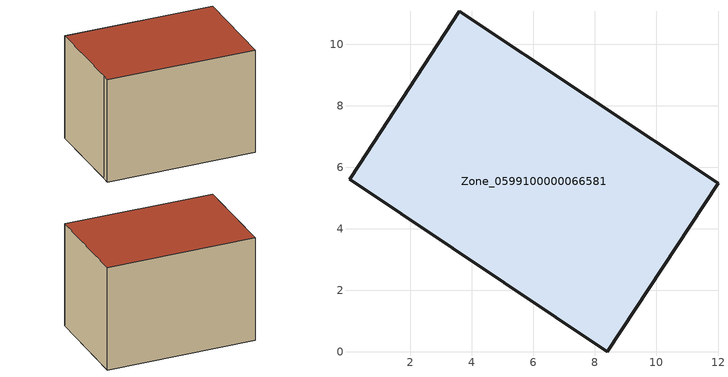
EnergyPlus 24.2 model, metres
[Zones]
Zone_0599100000066581
 floor ground (C_G): 8.41,0 0.02,5.62 0.33,6.08 3.58,11.08 12,5.48 z2.56
 wall outside (C_F): 12,5.48 3.58,11.08 0.33,6.08 0.02,5.62 8.41,0 12,5.48 z2.56:9.78
 roof outside (C_R): 0.02,5.62 8.41,0 12,5.48 3.58,11.08 0.33,6.08 z9.78
[BUILDING]
Pand.0599100000066581: North Axis=0; Terrain=City; Loads Convergence Tolerance Value=0.04; Temperature Convergence Tolerance Value=0.4; Solar Distribution=FullExterior; Maximum Number of Warmup Days=25; Minimum Number of Warmup Days=1
[Site:Location]
Rotterdam.The.Hague.AP_ZH_NLD Design_Conditions: Latitude=51.96; Longitude=4.45; Time Zone=1; Elevation=-4.5
[SITE:GROUNDTEMPERATURE:BUILDINGSURFACE]
18, 18, 18, 18, 18, 18, 18, 18, 18, 18, 18, 18
[MATERIAL] Thermal Absorptance=0.9; Solar Absorptance=0.7; Visible Absorptance=0.7
Name | Roughness | Thickness | Conductivity | Density | Specific Heat
G.TI.1946-1964 | MediumSmooth | 0.15 | 1 | 540 | 1210
F.TI.1946-1964 | Rough | 0.3 | 0.857143 | 1920 | 840
R.TI.1946-1964 | MediumRough | 0.2 | 0.277778 | 1500 | 1000
[CONSTRUCTION]
C_G: G.TI.1946-1964
C_F: F.TI.1946-1964
C_R: R.TI.1946-1964
[ZONE]
Zone_0599100000066581: Type=1; Multiplier=1; Ceiling Height=Autocalculate; Volume=Autocalculate; Floor Area=autocalculate; Part of Total Floor Area=Yes
[ZONEINFILTRATION:DESIGNFLOWRATE]
Infil_Zone_0599100000066581: Zone or ZoneList or Space or SpaceList=Zone_0599100000066581; Schedule=AlwaysOn; Design Flow Rate Calculation Method=Flow/Area; Flow Rate per Floor Area=0.003; Constant Term Coefficient=1; Temperature Term Coefficient=0; Velocity Term Coefficient=0; Velocity Squared Term Coefficient=0
[HVACTEMPLATE:ZONE:IDEALLOADSAIRSYSTEM]
Zone_0599100000066581: Maximum Heating Supply Air Temperature=50; Minimum Cooling Supply Air Temperature=13; Maximum Heating Supply Air Humidity Ratio=0.0156; Minimum Cooling Supply Air Humidity Ratio=0.0077; Heating Limit=NoLimit; Cooling Limit=NoLimit; Dehumidification Control Type=ConstantSensibleHeatRatio; Cooling Sensible Heat Ratio=0.7; Dehumidification Setpoint=60; Humidification Control Type=None; Humidification Setpoint=30; Outdoor Air Method=None; Outdoor Air Flow Rate per Person=0.00944; Outdoor Air Flow Rate per Zone Floor Area=0; Outdoor Air Flow Rate per Zone=0; Demand Controlled Ventilation Type=None; Outdoor Air Economizer Type=NoEconomizer; Heat Recovery Type=None; Sensible Heat Recovery Effectiveness=0.7; Latent Heat Recovery Effectiveness=0.65
[ZONECONTROL:THERMOSTAT]
ThermostatControl_Zone_0599100000066581: Zone or ZoneList=Zone_0599100000066581; Control Type Schedule=DualSetpointControlType; Control 1=Thermostat_Zone_0599100000066581; Temperature Difference Between Cutout And Setpoint=0
[THERMOSTATSETPOINT:DUALSETPOINT]
Thermostat_Zone_0599100000066581: Heating Setpoint Temperature Schedule=HeatingSetpoint_Zone_0599100000066581; Cooling Setpoint Temperature Schedule=CoolingSetpoint_Zone_0599100000066581
[SCHEDULE:COMPACT]
HeatingSetpoint_Zone_0599100000066581: Through: 12/31, For: AllDays, Until: 24:00, 21
CoolingSetpoint_Zone_0599100000066581: Through: 12/31, For: AllDays, Until: 24:00, 24
DualSetpointControlType: Through: 12/31, For: AllDays, Until: 24:00, 4
AlwaysOn: Through: 12/31, For: AllDays, Until: 24:00, 1
